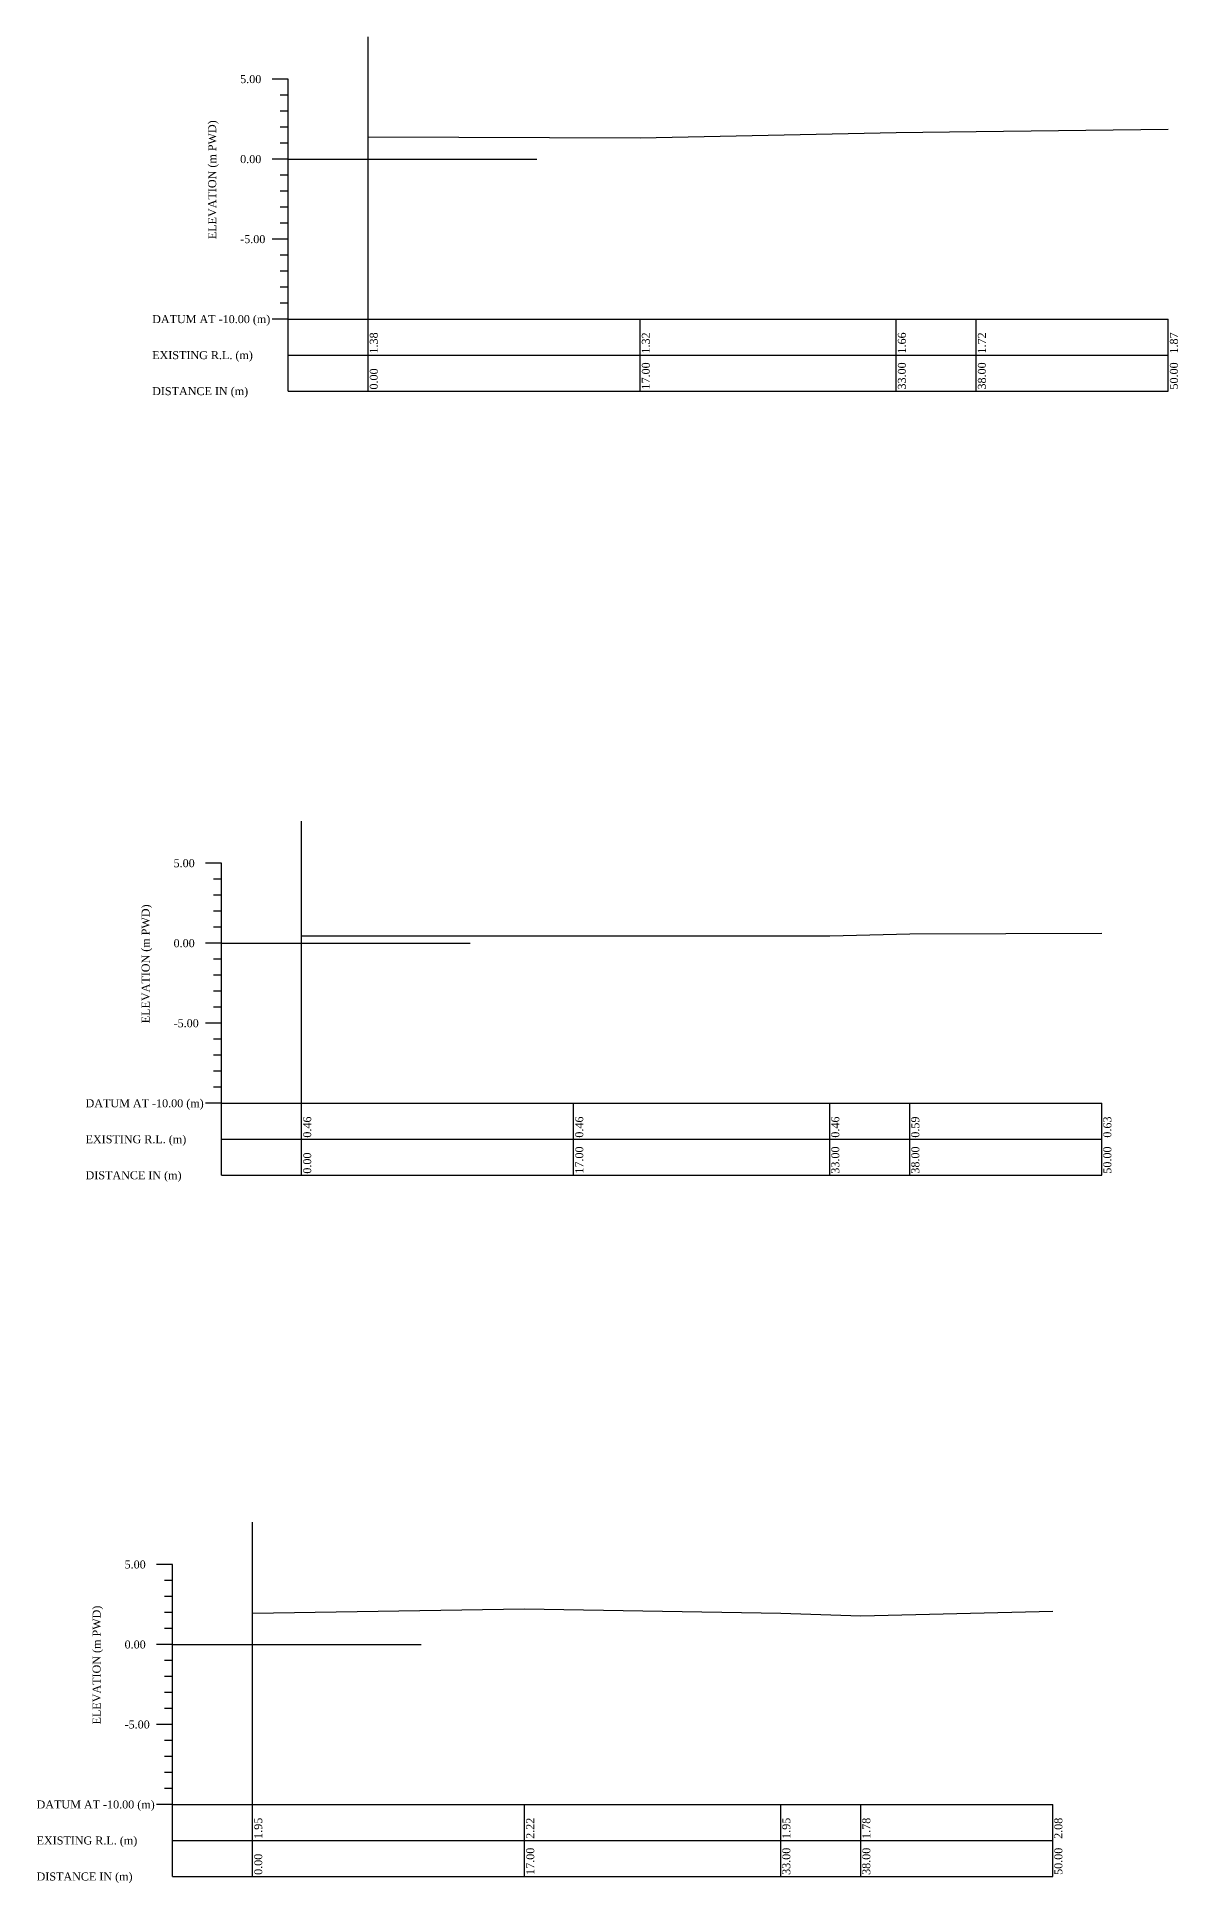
# Model space of a CAD drawing. Header units: metres. Extents: x -148477 to 168932, y -55673 to -2736.
# Drawn here: x 21704.5 to 21775.8, y -25932.1 to -25816.7 of the extents above; entities that cross this region are included whole.
import ezdxf

# ---------------------------------------------------------------- set-up
doc = ezdxf.new("R2010")
doc.units = ezdxf.units.M
doc.styles.add('liza', font='times.ttf', dxfattribs={"height": 2})

msp = doc.modelspace()

# ---------------------------------------------------------------- linework, layer by layer
at = {"color": 6, "linetype": 'Continuous', "lineweight": -3, "ltscale": 0.5}
for p, q in [((21725.1742, -25834.3581), (21725.1742, -25816.7223)), ((21720.1742, -25819.3581), (21719.1742, -25819.3581)), ((21720.1742, -25838.8581), (21720.1742, -25819.3581)), ((21720.1742, -25820.3581), (21719.6742, -25820.3581)), ((21720.1742, -25821.3581), (21719.6742, -25821.3581)), ((21720.1742, -25822.3581), (21719.6742, -25822.3581)), ((21720.1742, -25824.3581), (21719.1742, -25824.3581)), ((21720.1742, -25823.3581), (21719.6742, -25823.3581)), ((21720.1742, -25824.3581), (21735.7162, -25824.3581)), ((21720.1742, -25825.3581), (21719.6742, -25825.3581)), ((21720.1742, -25826.3581), (21719.6742, -25826.3581)), ((21720.1742, -25827.3581), (21719.6742, -25827.3581)), ((21720.1742, -25828.3581), (21719.6742, -25828.3581)), ((21720.1742, -25829.3581), (21719.1742, -25829.3581)), ((21720.1742, -25830.3581), (21719.6742, -25830.3581)), ((21720.1742, -25831.3581), (21719.6742, -25831.3581)), ((21720.1742, -25832.3581), (21719.6742, -25832.3581)), ((21720.1742, -25833.3581), (21719.6742, -25833.3581)), ((21720.1742, -25834.3581), (21719.1742, -25834.3581)), ((21720.1742, -25834.3581), (21775.1742, -25834.3581)), ((21725.1742, -25838.8581), (21725.1742, -25834.3581)), ((21742.1742, -25838.8581), (21742.1742, -25834.3581)), ((21758.1742, -25838.8581), (21758.1742, -25834.3581)), ((21763.1742, -25838.8581), (21763.1742, -25834.3581)), ((21775.1742, -25838.8581), (21775.1742, -25834.3581)), ((21720.1742, -25836.6081), (21775.1742, -25836.6081)), ((21720.1742, -25838.8581), (21775.1742, -25838.8581)), ((21721.0128, -25883.3594), (21721.0128, -25865.7236)), ((21716.0128, -25873.3594), (21731.5547, -25873.3594)), ((21717.9508, -25927.1797), (21717.9508, -25909.5439)), ((21712.9508, -25917.1797), (21728.4927, -25917.1797))]:
    msp.add_line(p, q, dxfattribs=at)
at = {"color": 3, "linetype": 'Continuous', "lineweight": -3, "ltscale": 0.5}
for p, q in [((21716.0128, -25868.3594), (21715.0128, -25868.3594)), ((21716.0128, -25869.3594), (21715.5128, -25869.3594)), ((21716.0128, -25887.8594), (21716.0128, -25868.3594)), ((21716.0128, -25870.3594), (21715.5128, -25870.3594)), ((21716.0128, -25871.3594), (21715.5128, -25871.3594)), ((21716.0128, -25872.3594), (21715.5128, -25872.3594)), ((21716.0128, -25873.3594), (21715.0128, -25873.3594)), ((21716.0128, -25874.3594), (21715.5128, -25874.3594)), ((21716.0128, -25875.3594), (21715.5128, -25875.3594)), ((21716.0128, -25876.3594), (21715.5128, -25876.3594)), ((21716.0128, -25877.3594), (21715.5128, -25877.3594)), ((21716.0128, -25878.3594), (21715.0128, -25878.3594)), ((21716.0128, -25879.3594), (21715.5128, -25879.3594)), ((21716.0128, -25880.3594), (21715.5128, -25880.3594)), ((21716.0128, -25881.3594), (21715.5128, -25881.3594)), ((21716.0128, -25882.3594), (21715.5128, -25882.3594)), ((21716.0128, -25883.3594), (21715.0128, -25883.3594)), ((21716.0128, -25883.3594), (21771.0128, -25883.3594)), ((21721.0128, -25887.8594), (21721.0128, -25883.3594)), ((21738.0128, -25887.8594), (21738.0128, -25883.3594)), ((21754.0128, -25887.8594), (21754.0128, -25883.3594)), ((21759.0128, -25887.8594), (21759.0128, -25883.3594)), ((21771.0128, -25887.8594), (21771.0128, -25883.3594)), ((21716.0128, -25885.6094), (21771.0128, -25885.6094)), ((21716.0128, -25887.8594), (21771.0128, -25887.8594))]:
    msp.add_line(p, q, dxfattribs=at)
at = {"color": 5, "linetype": 'Continuous', "lineweight": -3, "ltscale": 0.5}
for p, q in [((21712.9508, -25912.1797), (21711.9508, -25912.1797)), ((21712.9508, -25913.1797), (21712.4508, -25913.1797)), ((21712.9508, -25931.6797), (21712.9508, -25912.1797)), ((21712.9508, -25914.1797), (21712.4508, -25914.1797)), ((21712.9508, -25915.1797), (21712.4508, -25915.1797)), ((21712.9508, -25916.1797), (21712.4508, -25916.1797)), ((21712.9508, -25917.1797), (21711.9508, -25917.1797)), ((21712.9508, -25918.1797), (21712.4508, -25918.1797)), ((21712.9508, -25919.1797), (21712.4508, -25919.1797)), ((21712.9508, -25920.1797), (21712.4508, -25920.1797)), ((21712.9508, -25921.1797), (21712.4508, -25921.1797)), ((21712.9508, -25922.1797), (21711.9508, -25922.1797)), ((21712.9508, -25923.1797), (21712.4508, -25923.1797)), ((21712.9508, -25924.1797), (21712.4508, -25924.1797)), ((21712.9508, -25925.1797), (21712.4508, -25925.1797)), ((21712.9508, -25926.1797), (21712.4508, -25926.1797)), ((21712.9508, -25927.1797), (21711.9508, -25927.1797)), ((21712.9508, -25927.1797), (21767.9508, -25927.1797)), ((21717.9508, -25931.6797), (21717.9508, -25927.1797)), ((21734.9508, -25931.6797), (21734.9508, -25927.1797)), ((21750.9508, -25931.6797), (21750.9508, -25927.1797)), ((21755.9508, -25931.6797), (21755.9508, -25927.1797)), ((21767.9508, -25931.6797), (21767.9508, -25927.1797)), ((21712.9508, -25929.4297), (21767.9508, -25929.4297)), ((21712.9508, -25931.6797), (21767.9508, -25931.6797))]:
    msp.add_line(p, q, dxfattribs=at)
at = {"color": 6, "linetype": 'Continuous', "lineweight": -3, "ltscale": 0.5}
msp.add_lwpolyline([(21725.1742, -25822.9761), (21742.1742, -25823.0361), (21758.1742, -25822.7031), (21763.1742, -25822.6331), (21775.1742, -25822.4861)], dxfattribs=at)
at = {"color": 3, "linetype": 'Continuous', "lineweight": -3, "ltscale": 0.5}
msp.add_lwpolyline([(21721.0128, -25872.8994), (21738.0128, -25872.8994), (21754.0128, -25872.8994), (21759.0128, -25872.7644), (21771.0128, -25872.7294)], dxfattribs=at)
at = {"color": 5, "linetype": 'Continuous', "lineweight": -3, "ltscale": 0.5}
msp.add_lwpolyline([(21717.9508, -25915.2277), (21734.9508, -25914.9577), (21750.9508, -25915.2347), (21755.9508, -25915.3947), (21767.9508, -25915.0977)], dxfattribs=at)

# ---------------------------------------------------------------- texts
at = {"color": 6, "linetype": 'Continuous', "lineweight": -3, "ltscale": 0.5, "char_height": 0.5, "attachment_point": 1, "style": 'liza'}
for s, insert, width in [('5.00', (21717.1742, -25819.1081), 2), ('0.00', (21717.1742, -25824.1081), 2), ('-5.00', (21717.1742, -25829.1081), 2), ('DATUM AT -10.00 (m)', (21711.6742, -25834.1081), 7.5), ('EXISTING R.L. (m)', (21711.6742, -25836.3581), 7.5), ('DISTANCE IN (m)', (21711.6742, -25838.6081), 7.5)]:
    msp.add_mtext(s, dxfattribs=dict(at, insert=insert, width=width))
at = {"color": 6, "linetype": 'Continuous', "lineweight": -3, "ltscale": 0.5, "char_height": 0.5, "attachment_point": 1, "rotation": 90, "style": 'liza'}
for s, insert, width in [('ELEVATION (m PWD)', (21715.1742, -25829.3581), 10), ('1.38', (21725.2742, -25836.5081), 2.15), ('1.32', (21742.2742, -25836.5081), 2.15), ('1.66', (21758.2742, -25836.5081), 2.15), ('1.72', (21763.2742, -25836.5081), 2.15), ('1.87', (21775.2742, -25836.5081), 2.15), ('0.00', (21725.2742, -25838.7581), 2.15), ('17.00', (21742.2742, -25838.7581), 2.15), ('33.00', (21758.2742, -25838.7581), 2.15), ('38.00', (21763.2742, -25838.7581), 2.15), ('50.00', (21775.2742, -25838.7581), 2.15)]:
    msp.add_mtext(s, dxfattribs=dict(at, insert=insert, width=width))
at = {"color": 3, "linetype": 'Continuous', "lineweight": -3, "ltscale": 0.5, "char_height": 0.5, "attachment_point": 1, "style": 'liza'}
for s, insert, width in [('5.00', (21713.0128, -25868.1094), 2), ('0.00', (21713.0128, -25873.1094), 2), ('-5.00', (21713.0128, -25878.1094), 2), ('DATUM AT -10.00 (m)', (21707.5128, -25883.1094), 7.5), ('EXISTING R.L. (m)', (21707.5128, -25885.3594), 7.5), ('DISTANCE IN (m)', (21707.5128, -25887.6094), 7.5)]:
    msp.add_mtext(s, dxfattribs=dict(at, insert=insert, width=width))
at = {"color": 3, "linetype": 'Continuous', "lineweight": -3, "ltscale": 0.5, "char_height": 0.5, "attachment_point": 1, "rotation": 90, "style": 'liza'}
for s, insert, width in [('ELEVATION (m PWD)', (21711.0128, -25878.3594), 10), ('0.46', (21721.1128, -25885.5094), 2.15), ('0.46', (21738.1128, -25885.5094), 2.15), ('0.46', (21754.1128, -25885.5094), 2.15), ('0.59', (21759.1128, -25885.5094), 2.15), ('0.63', (21771.1128, -25885.5094), 2.15), ('0.00', (21721.1128, -25887.7594), 2.15), ('17.00', (21738.1128, -25887.7594), 2.15), ('33.00', (21754.1128, -25887.7594), 2.15), ('38.00', (21759.1128, -25887.7594), 2.15), ('50.00', (21771.1128, -25887.7594), 2.15)]:
    msp.add_mtext(s, dxfattribs=dict(at, insert=insert, width=width))
at = {"color": 5, "linetype": 'Continuous', "lineweight": -3, "ltscale": 0.5, "char_height": 0.5, "attachment_point": 1, "style": 'liza'}
for s, insert, width in [('5.00', (21709.9508, -25911.9297), 2), ('0.00', (21709.9508, -25916.9297), 2), ('-5.00', (21709.9508, -25921.9297), 2), ('DATUM AT -10.00 (m)', (21704.4508, -25926.9297), 7.5), ('EXISTING R.L. (m)', (21704.4508, -25929.1797), 7.5), ('DISTANCE IN (m)', (21704.4508, -25931.4297), 7.5)]:
    msp.add_mtext(s, dxfattribs=dict(at, insert=insert, width=width))
at = {"color": 5, "linetype": 'Continuous', "lineweight": -3, "ltscale": 0.5, "char_height": 0.5, "attachment_point": 1, "rotation": 90, "style": 'liza'}
for s, insert, width in [('ELEVATION (m PWD)', (21707.9508, -25922.1797), 10), ('1.95', (21718.0508, -25929.3297), 2.15), ('2.22', (21735.0508, -25929.3297), 2.15), ('1.95', (21751.0508, -25929.3297), 2.15), ('1.78', (21756.0508, -25929.3297), 2.15), ('2.08', (21768.0508, -25929.3297), 2.15), ('0.00', (21718.0508, -25931.5797), 2.15), ('17.00', (21735.0508, -25931.5797), 2.15), ('33.00', (21751.0508, -25931.5797), 2.15), ('38.00', (21756.0508, -25931.5797), 2.15), ('50.00', (21768.0508, -25931.5797), 2.15)]:
    msp.add_mtext(s, dxfattribs=dict(at, insert=insert, width=width))

doc.saveas('drawing.dxf')
